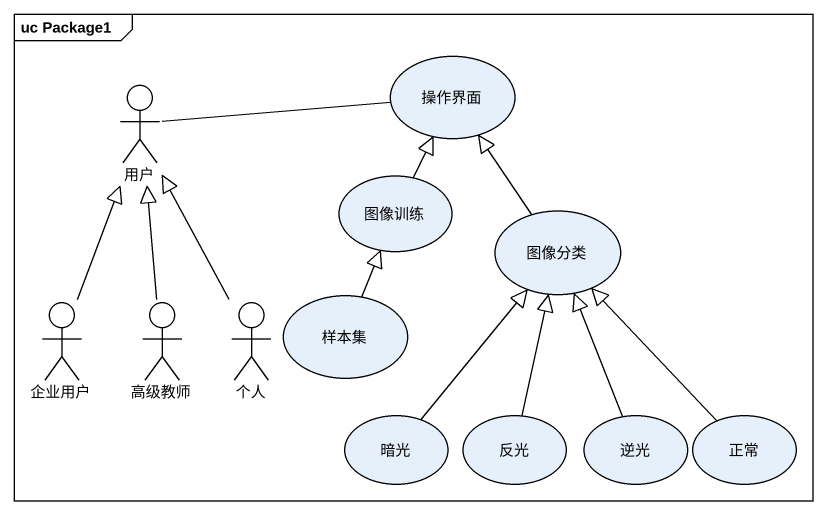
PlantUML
@startuml
mainframe uc Package1
actor 用户
usecase 操作界面
usecase 图像训练
usecase 图像分类
usecase 样本集
actor 企业用户
actor 高级教师
actor 个人
usecase 暗光
usecase 反光
usecase 逆光
usecase 正常
操作界面 -left- 用户
图像训练 -up-|> 操作界面
图像分类 -up-|> 操作界面
样本集 -up-|> 图像训练
企业用户 -up-|> 用户
高级教师 -up-|> 用户
个人 -up-|> 用户
暗光 -up-|> 图像分类
反光 -up-|> 图像分类
逆光 -up-|> 图像分类
正常 -up-|> 图像分类
@enduml
